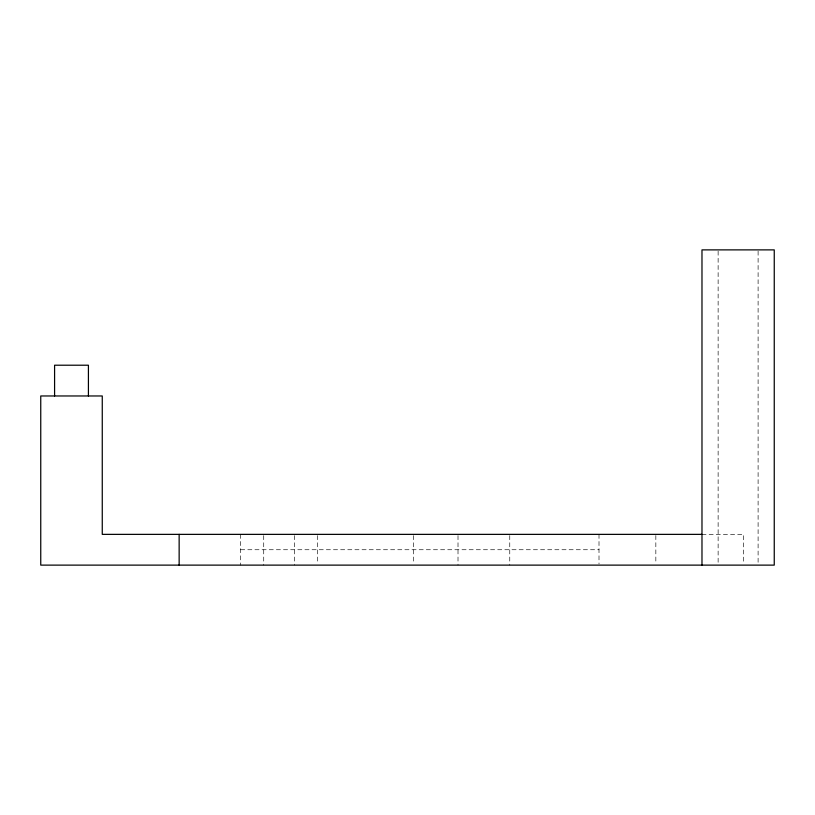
<?xml version="1.0" encoding="UTF-8"?>
<svg xmlns="http://www.w3.org/2000/svg" width="815" height="815" viewBox="0 0 815 815"><rect width="100%" height="100%" fill="white"/><g stroke="black" fill="none" stroke-linecap="round" stroke-linejoin="round"><path stroke-width="0.61" stroke-dasharray="4.08 3.06" d="M701.98 534.365L743.494 534.365L743.494 563.888M240.659 549.738L599.005 549.738M758.103 251.152L758.103 565.121M718.127 251.152L718.127 565.121M655.841 535.547L655.841 563.939M599.005 534.365L599.005 563.939M509.762 535.598L509.762 565.121M458.01 535.598L458.01 565.121M413.653 535.598L413.653 563.888M317.544 535.598L317.544 563.888M294.48 535.598L294.48 565.121M263.724 535.598L263.724 565.121M240.659 534.365L240.659 565.121"/><path stroke-width="1.22" d="M701.98 534.365L102.262 534.365L102.262 395.968L40.75 395.968L40.75 565.121L774.25 565.121L774.25 249.879L701.98 249.879L701.98 565.121M179.147 534.365L179.147 565.121M88.417 395.968L88.417 365.212L54.585 365.212L54.585 395.968"/></g></svg>
